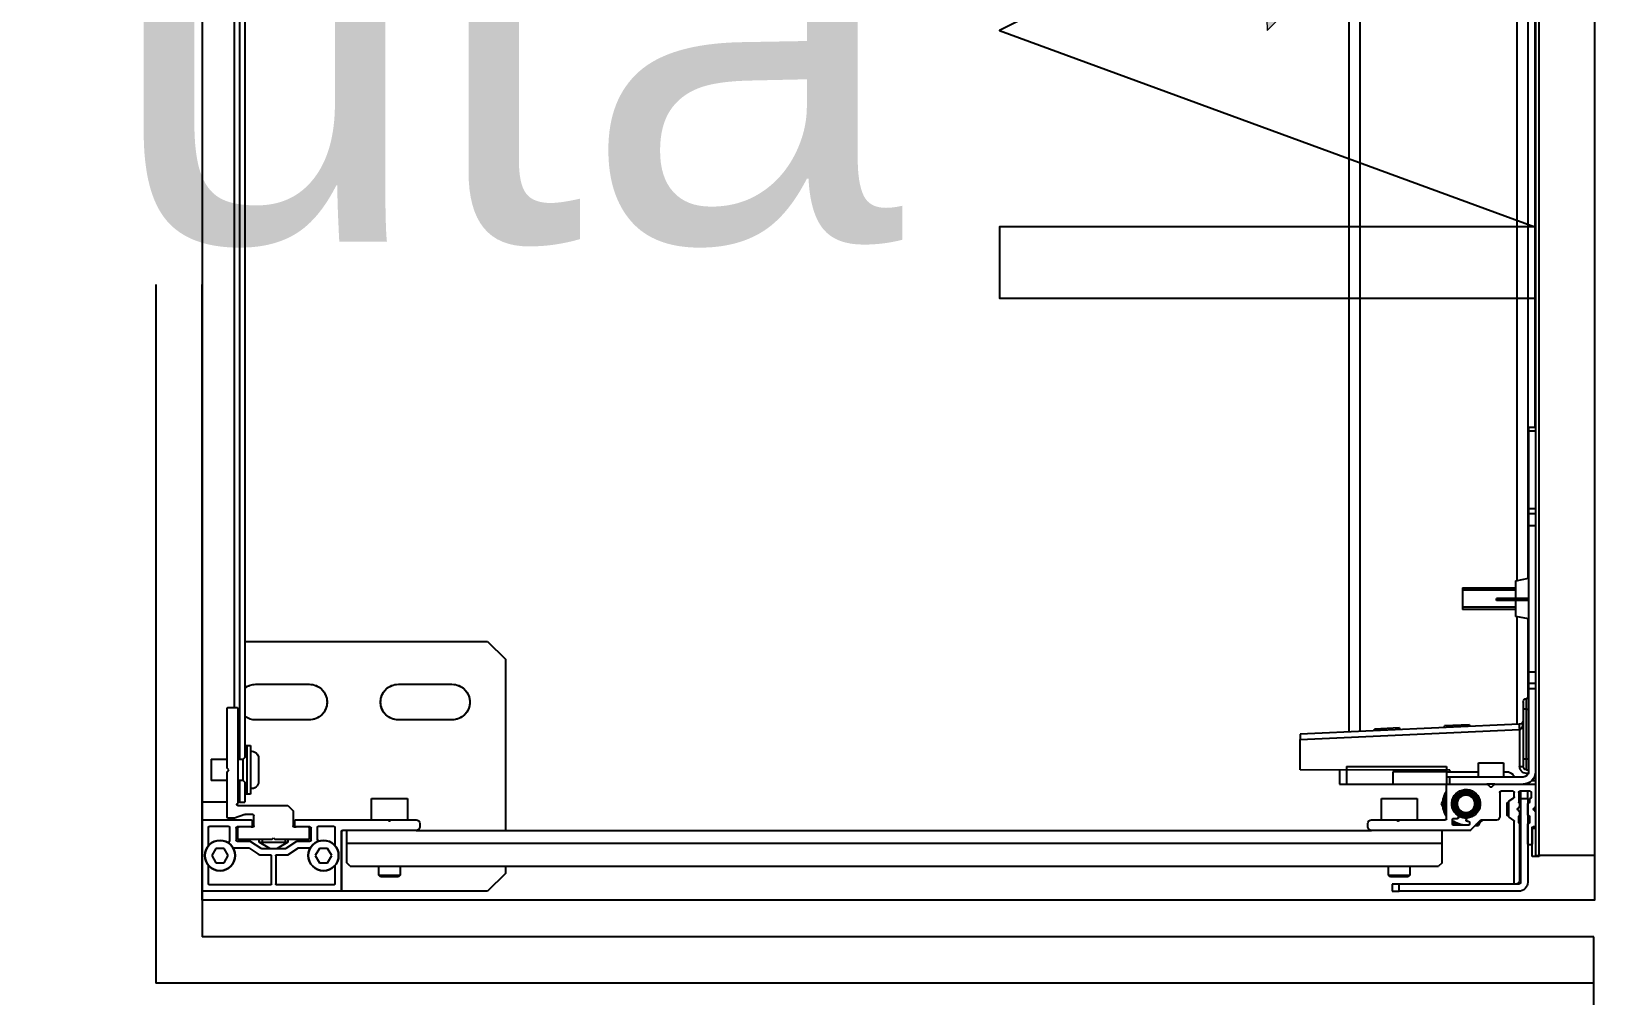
# Model space of a CAD drawing. Header units: centimetres. Extents: x -35664 to 50682, y -23001 to 23705.
# Drawn here: x 9873.02 to 9916.81, y 4041.73 to 4068.76 of the extents above; entities that cross this region are included whole.
import ezdxf

# ---------------------------------------------------------------- set-up
doc = ezdxf.new("R2010")
doc.units = ezdxf.units.CM
doc.linetypes.add('ACAD_ISO02W100', pattern=[15, 12, -3])
for name, color, linetype in [('B aménagement intérieur', 252, 'Continuous'), ('B Général', 252, 'Continuous'), ('C ANNOTATIONS-prestations', 252, 'Continuous'), ('F REMPLISSAGE-vert clair', 252, 'Continuous'), ('F REMPLISSAGE-vert foncé', 252, 'Continuous'), ('MTI900_Alu', 252, 'Continuous'), ('prlm-CHAUFF', 4, 'Continuous'), ('prlm-MOD', 64, 'Continuous')]:
    doc.layers.add(name, color=color, linetype=linetype)
doc.layers.add('prlm-ELEC-CFO', color=1, linetype='Continuous', lineweight=25)
doc.layers.add('prlm-ZEROPLOT', color=254, linetype='Continuous', plot=False)
doc.layers.get('prlm-CHAUFF').off()
doc.styles.add('prlm-elec-cfo', font='comic.ttf', dxfattribs={"height": 12})

# ---------------------------------------------------------------- blocks, each defined once
blk = doc.blocks.new('B 90.T3 BS 107 (2D)')
at = {"layer": 'B Général', "linetype": 'Continuous'}
for p, q in [((-449.284, 254.51), (-449.284, 163.481)), ((-410.284, 163.481), (-449.284, 163.481)), ((-410.284, 161.481), (-410.284, 163.481))]:
    blk.add_line(p, q, dxfattribs=at)
at = {"layer": 'F REMPLISSAGE-vert clair'}
for p in [(-450.584, 254.51), (-410.284, 162.181)]:
    blk.add_line(p, (-450.584, 162.181), dxfattribs=at)
at = {"layer": 'F REMPLISSAGE-vert foncé'}
for p in [(-450.584, 254.51), (-410.284, 162.181)]:
    blk.add_line(p, (-450.584, 162.181), dxfattribs=at)
at = {"layer": 'F REMPLISSAGE-vert foncé', "linetype": 'Continuous'}
for p in [(-449.284, 254.51), (-410.284, 163.481)]:
    blk.add_line(p, (-449.284, 163.481), dxfattribs=at)
blk = doc.blocks.new('B 90.G 100_80')
at = {"layer": 'B Général', "linetype": 'Continuous', "flags": 128}
blk.add_lwpolyline([(9.5, -45), (9.5, 45), (48.52, 45), (48.52, -45)], close=True, dxfattribs=at)
at = {"layer": 'C ANNOTATIONS-prestations'}
for p, q in [((46.87, 43.75), (46.87, -43.75)), ((46.97, -43.75), (46.97, 43.75)), ((9.5, 42.25), (9.5, -42.25)), ((10.55, 41.05), (10.55, -41.05)), ((10.7, 41), (10.7, -41)), ((10.4, 39.6), (10.4, -39.6)), ((41.65, -40.287), (41.65, 1.325)), ((41.95, -40.274), (41.95, 1.325)), ((46.35, -36.044), (46.35, 1.5)), ((46.65, 1.6), (46.65, -35.984)), ((46.85, 1.667), (46.85, -31.75)), ((46.67, -31.75), (46.67, -31.85)), ((46.87, -31.75), (46.67, -31.75)), ((46.67, -31.85), (46.67, -34.033)), ((46.67, -31.85), (46.87, -31.85)), ((46.87, -34.033), (46.67, -34.033)), ((46.67, -34.033), (46.67, -34.168)), ((46.67, -34.168), (46.67, -34.5)), ((46.67, -34.168), (46.87, -34.168)), ((46.67, -34.5), (46.67, -38.6)), ((46.67, -34.5), (46.87, -34.5)), ((44.82, -36.25), (44.82, -36.85)), ((44.82, -36.25), (46.32, -36.25)), ((46.32, -36.311), (44.82, -36.311)), ((46.32, -36.05), (46.67, -35.98)), ((46.32, -36.55), (46.32, -36.05)), ((45.911, -36.55), (45.775, -36.55)), ((45.775, -36.6), (45.775, -36.55)), ((45.911, -36.6), (45.775, -36.6)), ((46.67, -36.55), (45.911, -36.55)), ((45.911, -36.6), (45.911, -36.55)), ((46.67, -36.6), (45.911, -36.6)), ((46.32, -37.05), (46.32, -36.6)), ((46.32, -36.789), (44.82, -36.789)), ((46.32, -36.85), (44.82, -36.85)), ((46.67, -37.12), (46.32, -37.05)), ((46.35, -40.074), (46.35, -37.056)), ((46.65, -37.116), (46.65, -39.35)), ((10.7, -37.75), (17.5, -37.75)), ((17.5, -37.75), (18, -38.25)), ((18, -38.25), (18, -43.05)), ((11, -38.95), (12.5, -38.95)), ((15, -38.95), (16.5, -38.95)), ((46.67, -38.6), (46.67, -38.932)), ((46.67, -38.6), (46.87, -38.6)), ((46.67, -38.932), (46.67, -39.067)), ((46.87, -38.932), (46.67, -38.932)), ((46.67, -39.35), (46.62, -39.35)), ((46.62, -39.65), (46.62, -39.35)), ((46.67, -39.067), (46.67, -41.4)), ((46.67, -39.067), (46.87, -39.067)), ((10.2, -41.3), (10.2, -39.63)), ((10.23, -39.6), (10.47, -39.6)), ((10.5, -39.63), (10.5, -42.29)), ((46.52, -39.45), (46.52, -39.65)), ((46.52, -39.65), (46.52, -41.05)), ((46.62, -39.65), (46.52, -39.65)), ((46.62, -39.65), (46.67, -39.65)), ((46.62, -41.05), (46.62, -39.65)), ((12.5, -39.95), (11, -39.95)), ((16.5, -39.95), (15, -39.95)), ((46.413, -40.071), (40.27, -40.35)), ((40.27, -40.5), (46.42, -40.221)), ((43.056, -40.173), (42.354, -40.205)), ((42.357, -40.255), (42.354, -40.205)), ((43.056, -40.173), (43.058, -40.223)), ((45.018, -40.084), (44.316, -40.116)), ((44.319, -40.166), (44.316, -40.116)), ((45.018, -40.084), (45.02, -40.134)), ((46.425, -40.07), (46.413, -40.071)), ((46.413, -40.071), (46.42, -40.221)), ((46.42, -40.221), (46.425, -40.22)), ((46.42, -40.221), (46.42, -41.25)), ((10.7, -40.67), (10.75, -40.67)), ((10.75, -40.67), (10.75, -42.03)), ((10.75, -40.67), (10.85, -40.67)), ((10.85, -40.67), (10.85, -42.03)), ((40.27, -40.35), (40.27, -40.5)), ((40.27, -41.351), (40.27, -40.5)), ((9.75, -41.05), (9.75, -41.65)), ((9.75, -41.05), (10.2, -41.05)), ((10.5, -41.05), (10.65, -41.05)), ((10.65, -41.05), (10.75, -40.95)), ((10.65, -41.65), (10.65, -41.05)), ((11.08, -41.025), (11.08, -41.675)), ((45.27, -41.15), (45.97, -41.15)), ((45.27, -41.55), (45.27, -41.15)), ((45.97, -41.15), (45.97, -41.55)), ((46.52, -41.05), (46.52, -41.25)), ((46.62, -41.05), (46.52, -41.05)), ((46.67, -41.05), (46.62, -41.05)), ((46.62, -41.35), (46.62, -41.05)), ((10.25, -41.35), (10.2, -41.3)), ((10.2, -41.4), (10.25, -41.35)), ((10.2, -42.67), (10.2, -41.4)), ((44.47, -41.36), (40.27, -41.351)), ((41.37, -41.353), (41.37, -41.75)), ((41.57, -41.25), (44.37, -41.25)), ((41.57, -41.25), (41.57, -41.75)), ((42.87, -41.4), (42.87, -41.75)), ((44.37, -41.4), (42.87, -41.4)), ((44.37, -41.25), (44.37, -41.4)), ((44.37, -41.4), (44.37, -41.55)), ((44.37, -41.4), (45.27, -41.4)), ((44.37, -41.55), (44.37, -41.75)), ((44.47, -41.55), (44.37, -41.55)), ((44.472, -41.4), (44.47, -41.36)), ((46.52, -41.55), (44.47, -41.55)), ((44.47, -41.75), (44.47, -41.55)), ((45.97, -41.4), (46.067, -41.4)), ((46.42, -41.25), (46.52, -41.25)), ((46.62, -41.35), (46.67, -41.35)), ((10.2, -41.65), (9.75, -41.65)), ((10.65, -41.65), (10.5, -41.65)), ((10.55, -41.65), (10.55, -42.25)), ((10.75, -41.75), (10.65, -41.65)), ((10.7, -41.7), (10.7, -42.25)), ((10.75, -42.03), (10.7, -42.03)), ((10.85, -42.03), (10.75, -42.03)), ((41.37, -41.75), (41.57, -41.75)), ((41.57, -41.75), (42.87, -41.75)), ((42.87, -41.75), (44.37, -41.75)), ((44.37, -41.75), (44.4, -41.75)), ((44.37, -42.72), (44.37, -41.78)), ((44.4, -41.75), (45.508, -41.75)), ((45.114, -41.95), (44.726, -41.95)), ((45.732, -41.75), (45.508, -41.75)), ((45.529, -41.759), (45.599, -41.829)), ((45.641, -41.829), (45.711, -41.759)), ((45.732, -41.75), (46.84, -41.75)), ((45.87, -41.98), (45.87, -42.66)), ((46.24, -41.95), (45.9, -41.95)), ((46.27, -42.109), (46.27, -41.98)), ((46.4, -41.98), (46.4, -42.252)), ((46.72, -41.95), (46.43, -41.95)), ((46.45, -41.95), (46.45, -42.15)), ((46.65, -42.15), (46.65, -41.95)), ((46.75, -41.98), (46.75, -42.12)), ((46.765, -41.65), (46.87, -41.65)), ((46.84, -41.75), (46.87, -41.75)), ((9.5, -42.78), (9.5, -42.25)), ((10.2, -42.25), (9.5, -42.25)), ((10.55, -42.25), (10.5, -42.25)), ((10.5, -42.35), (11.9, -42.35)), ((10.55, -42.25), (10.7, -42.25)), ((11.9, -42.35), (12.05, -42.5)), ((14.25, -42.15), (15.25, -42.15)), ((14.25, -42.75), (14.25, -42.15)), ((15.25, -42.15), (15.25, -42.75)), ((42.55, -42.15), (43.55, -42.15)), ((42.55, -42.75), (42.55, -42.15)), ((43.55, -42.15), (43.55, -42.75)), ((44.278, -42.2), (44.22, -42.3)), ((44.22, -42.3), (44.278, -42.4)), ((46.07, -42.27), (46.09, -42.25)), ((46.07, -42.63), (46.07, -42.27)), ((46.07, -42.293), (46.12, -42.293)), ((46.09, -42.65), (46.09, -42.25)), ((46.09, -42.25), (46.12, -42.25)), ((46.12, -42.654), (46.12, -42.246)), ((46.133, -42.221), (46.257, -42.134)), ((46.371, -42.429), (46.411, -42.388)), ((46.411, -42.512), (46.371, -42.471)), ((46.4, -42.25), (46.45, -42.25)), ((46.4, -42.293), (46.45, -42.293)), ((46.42, -42.28), (46.42, -42.367)), ((46.45, -42.15), (46.45, -44.5)), ((46.45, -42.15), (46.65, -42.15)), ((46.65, -42.15), (46.65, -44.5)), ((46.65, -42.595), (46.65, -42.31)), ((46.661, -42.249), (46.7, -42.21)), ((46.661, -42.287), (46.661, -42.249)), ((46.7, -42.15), (46.7, -42.251)), ((46.72, -42.15), (46.7, -42.15)), ((46.821, -42.429), (46.87, -42.379)), ((46.87, -42.521), (46.821, -42.471)), ((46.835, -42.486), (46.835, -42.414)), ((9.5, -44.72), (9.5, -42.78)), ((9.53, -42.75), (10.87, -42.75)), ((10.395, -42.7), (10.23, -42.7)), ((10.695, -42.601), (10.405, -42.698)), ((10.92, -42.6), (10.705, -42.6)), ((10.9, -42.78), (10.9, -42.92)), ((10.95, -42.92), (10.95, -42.63)), ((12.05, -42.5), (12.05, -42.92)), ((12.1, -42.92), (12.1, -42.78)), ((12.13, -42.75), (14.7, -42.75)), ((14.7, -42.75), (14.729, -42.779)), ((14.7, -42.75), (14.8, -42.75)), ((14.771, -42.779), (14.8, -42.75)), ((14.8, -42.75), (15.5, -42.75)), ((15.6, -42.85), (15.6, -42.95)), ((42.17, -42.95), (42.17, -42.85)), ((42.27, -42.75), (42.958, -42.75)), ((42.958, -42.75), (43.082, -42.75)), ((42.979, -42.759), (42.999, -42.779)), ((43.041, -42.779), (43.061, -42.759)), ((43.082, -42.75), (44.34, -42.75)), ((44.54, -42.87), (44.54, -42.74)), ((44.54, -42.854), (44.566, -42.9)), ((44.57, -42.71), (44.68, -42.71)), ((44.99, -42.9), (44.57, -42.9)), ((44.71, -42.68), (44.71, -42.657)), ((44.92, -42.729), (44.92, -42.76)), ((44.95, -42.79), (44.99, -42.79)), ((45.02, -42.82), (45.02, -42.87)), ((45.321, -42.769), (45.049, -43.041)), ((45.184, -42.906), (45.27, -42.906)), ((45.27, -42.906), (45.328, -42.806)), ((45.77, -42.76), (45.342, -42.76)), ((46.07, -42.607), (46.12, -42.607)), ((46.09, -42.65), (46.07, -42.63)), ((46.12, -42.65), (46.09, -42.65)), ((46.257, -42.766), (46.133, -42.679)), ((46.27, -44.52), (46.27, -42.791)), ((46.4, -42.607), (46.45, -42.607)), ((46.45, -42.65), (46.4, -42.65)), ((46.4, -42.827), (46.4, -42.653)), ((46.42, -42.533), (46.42, -42.625)), ((46.42, -42.855), (46.42, -44.45)), ((46.65, -43.42), (46.65, -42.885)), ((46.661, -42.65), (46.661, -42.618)), ((46.7, -42.69), (46.661, -42.65)), ((46.7, -42.654), (46.7, -42.826)), ((9.68, -43.467), (9.68, -42.96)), ((9.71, -42.93), (10.24, -42.93)), ((10.27, -42.96), (10.27, -43.306)), ((10.45, -42.98), (10.45, -43.32)), ((10.87, -42.95), (10.48, -42.95)), ((10.48, -43.35), (10.841, -43.35)), ((10.5, -43.27), (10.5, -42.98)), ((11.45, -43.3), (10.53, -43.3)), ((10.87, -42.95), (10.92, -42.95)), ((11.1, -43.377), (11.1, -43.3)), ((11.177, -43.3), (11.177, -43.421)), ((11.45, -43.3), (11.5, -43.25)), ((11.5, -43.25), (11.55, -43.3)), ((12.47, -43.3), (11.55, -43.3)), ((11.823, -43.3), (11.823, -43.421)), ((11.858, -43.545), (12.15, -43.35)), ((11.9, -43.3), (11.9, -43.377)), ((12.08, -42.95), (12.13, -42.95)), ((12.52, -42.95), (12.13, -42.95)), ((12.15, -43.35), (12.52, -43.35)), ((12.5, -42.98), (12.5, -43.27)), ((12.55, -43.32), (12.55, -42.98)), ((12.73, -43.28), (12.73, -42.96)), ((12.76, -42.93), (13.19, -42.93)), ((13.22, -42.96), (13.22, -43.467)), ((13.4, -43.08), (13.4, -44.72)), ((15.5, -43.05), (13.43, -43.05)), ((13.55, -43.4), (13.55, -43.05)), ((15.5, -43.05), (42.27, -43.05)), ((45.028, -43.05), (42.27, -43.05)), ((44.25, -43.4), (44.25, -43.05)), ((46.77, -42.98), (46.77, -43.42)), ((46.77, -43.78), (46.77, -42.98)), ((46.77, -42.98), (46.87, -42.98)), ((46.84, -42.95), (46.8, -42.95)), ((9.885, -43.55), (9.769, -43.75)), ((9.769, -43.75), (9.885, -43.95)), ((10.115, -43.55), (9.885, -43.55)), ((10.231, -43.75), (10.115, -43.55)), ((10.115, -43.95), (10.231, -43.75)), ((10.364, -43.53), (10.786, -43.53)), ((10.803, -43.535), (11.088, -43.725)), ((10.858, -43.355), (11.142, -43.545)), ((11.1, -43.377), (11.9, -43.377)), ((11.4, -43.55), (11.1, -43.377)), ((11.105, -43.73), (11.41, -43.73)), ((11.159, -43.55), (11.841, -43.55)), ((11.44, -44.54), (11.44, -43.76)), ((11.56, -43.76), (11.56, -44.54)), ((11.59, -43.73), (11.904, -43.73)), ((11.9, -43.377), (11.6, -43.55)), ((11.904, -43.73), (12.197, -43.535)), ((12.214, -43.53), (12.536, -43.53)), ((12.785, -43.55), (12.669, -43.75)), ((12.669, -43.75), (12.785, -43.95)), ((13.015, -43.55), (12.785, -43.55)), ((13.131, -43.75), (13.015, -43.55)), ((13.015, -43.95), (13.131, -43.75)), ((13.55, -43.4), (44.25, -43.4)), ((13.55, -43.95), (13.55, -43.4)), ((44.25, -43.95), (44.25, -43.4)), ((46.74, -43.45), (46.68, -43.45)), ((46.97, -43.78), (46.77, -43.78)), ((46.87, -43.75), (46.97, -43.75)), ((46.97, -43.75), (46.97, -43.78)), ((47.42, -43.75), (46.97, -43.75)), ((48.52, -43.75), (47.42, -43.75)), ((9.68, -44.54), (9.68, -44.033)), ((9.885, -43.95), (10.115, -43.95)), ((12.785, -43.95), (13.015, -43.95)), ((13.22, -44.033), (13.22, -44.54)), ((13.65, -44.05), (13.55, -43.95)), ((13.65, -44.05), (44.15, -44.05)), ((14.45, -44.3), (14.45, -44.05)), ((15.05, -44.05), (15.05, -44.3)), ((18, -44.05), (18, -44.25)), ((42.75, -44.3), (42.75, -44.05)), ((43.35, -44.05), (43.35, -44.3)), ((44.25, -43.95), (44.15, -44.05)), ((11.41, -44.57), (9.71, -44.57)), ((13.19, -44.57), (11.59, -44.57)), ((14.45, -44.3), (15.05, -44.3)), ((14.5, -44.35), (14.45, -44.3)), ((15, -44.35), (14.5, -44.35)), ((15.05, -44.3), (15, -44.35)), ((18, -44.25), (17.5, -44.75)), ((42.75, -44.3), (43.35, -44.3)), ((42.8, -44.35), (42.75, -44.3)), ((43.3, -44.35), (42.8, -44.35)), ((43.05, -44.55), (42.85, -44.55)), ((42.85, -44.55), (42.85, -44.75)), ((46.4, -44.55), (43.05, -44.55)), ((43.05, -44.75), (43.05, -44.55)), ((43.35, -44.3), (43.3, -44.35)), ((46.32, -44.55), (46.3, -44.55)), ((9.5, -44.75), (9.5, -44.72)), ((9.53, -44.75), (9.5, -44.75)), ((13.37, -44.75), (9.53, -44.75)), ((17.5, -44.75), (13.37, -44.75)), ((42.85, -44.75), (43.05, -44.75)), ((46.4, -44.75), (43.05, -44.75))]:
    blk.add_line(p, q, dxfattribs=at)
at = {"layer": 'C ANNOTATIONS-prestations', "flags": 128}
for points in [[(10.7, -39.05, -0.080612), (10.842, -38.976, -0.080612), (11, -38.95)], [(12.5, -38.95, -0.414214), (13, -39.45, -0.414214), (12.5, -39.95)], [(15, -39.95, -0.414214), (14.5, -39.45, -0.414214), (15, -38.95)], [(16.5, -38.95, -0.414214), (17, -39.45, -0.414214), (16.5, -39.95)], [(46.52, -39.45, -0.198912), (46.549, -39.379, -0.198912), (46.62, -39.35)], [(10.2, -39.63, -0.198912), (10.209, -39.609, -0.198912), (10.23, -39.6)], [(10.47, -39.6, -0.198912), (10.491, -39.609, -0.198912), (10.5, -39.63)], [(11, -39.95, -0.080612), (10.842, -39.924, -0.080612), (10.7, -39.85)], [(46.52, -39.97, -0.193016), (46.492, -40.039, -0.193016), (46.425, -40.07)], [(10.85, -40.827, -0.218554), (11.01, -40.873, -0.218554), (11.08, -41.025)], [(10.85, -40.826, -0.003145), (10.853, -40.826, -0.003145), (10.855, -40.826)], [(46.067, -41.4, -0.109774), (46.151, -41.419, -0.109774), (46.22, -41.472)], [(46.302, -41.55, -0.028434), (46.259, -41.513, -0.028434), (46.22, -41.472)], [(46.663, -41.445, -0.227222), (46.495, -41.406, -0.227222), (46.42, -41.25)], [(46.62, -41.35, -0.198912), (46.549, -41.321, -0.198912), (46.52, -41.25)], [(46.87, -41.4, -0.198912), (46.767, -41.647, -0.198912), (46.52, -41.75)], [(46.67, -41.4, -0.198912), (46.626, -41.506, -0.198912), (46.52, -41.55)], [(11.08, -41.675, -0.218554), (11.01, -41.827, -0.218554), (10.85, -41.873)], [(10.855, -41.873, -0.003145), (10.853, -41.874, -0.003145), (10.85, -41.874)], [(44.37, -42.646, -0.14145), (44.27, -42.3, -0.14145), (44.37, -41.954)], [(44.37, -41.78, -0.198912), (44.379, -41.759, -0.198912), (44.4, -41.75)], [(44.697, -42.632, -0.366532), (44.556, -42.134, -0.366532), (45.023, -41.913, -0.366532), (45.318, -42.338, -0.366532), (44.948, -42.699)], [(45.508, -41.75, -0.098491), (45.519, -41.752, -0.098491), (45.529, -41.759)], [(45.641, -41.829, -0.198912), (45.62, -41.837, -0.198912), (45.599, -41.829)], [(45.711, -41.759, -0.098491), (45.721, -41.752, -0.098491), (45.732, -41.75)], [(45.87, -41.98, -0.198912), (45.879, -41.959, -0.198912), (45.9, -41.95)], [(46.24, -41.95, -0.198912), (46.261, -41.959, -0.198912), (46.27, -41.98)], [(46.4, -41.98, -0.198912), (46.409, -41.959, -0.198912), (46.43, -41.95)], [(46.72, -41.95, -0.198912), (46.741, -41.959, -0.198912), (46.75, -41.98)], [(46.84, -41.75, -0.198912), (46.861, -41.759, -0.198912), (46.87, -41.78)], [(10.5, -42.35, -0.414214), (10.47, -42.32, -0.414214), (10.5, -42.29)], [(44.37, -42.54, -0.103148), (44.32, -42.3, -0.103148), (44.37, -42.06)], [(46.12, -42.246, -0.120588), (46.123, -42.232, -0.120588), (46.133, -42.221)], [(46.27, -42.109, -0.120588), (46.267, -42.123, -0.120588), (46.257, -42.134)], [(46.371, -42.471, -0.198912), (46.362, -42.45, -0.198912), (46.371, -42.429)], [(46.42, -42.28, -0.155096), (46.406, -42.269, -0.155096), (46.4, -42.252)], [(46.42, -42.367, -0.098491), (46.418, -42.378, -0.098491), (46.411, -42.388)], [(46.661, -42.249, -0.013224), (46.655, -42.25, -0.013224), (46.65, -42.25)], [(46.65, -42.31, -0.17724), (46.657, -42.291, -0.17724), (46.675, -42.28)], [(46.7, -42.251, -0.17724), (46.693, -42.27, -0.17724), (46.675, -42.28)], [(46.75, -42.12, -0.198912), (46.741, -42.141, -0.198912), (46.72, -42.15)], [(46.821, -42.471, -0.198912), (46.812, -42.45, -0.198912), (46.821, -42.429)], [(9.5, -42.78, -0.198912), (9.509, -42.759, -0.198912), (9.53, -42.75)], [(10.23, -42.7, -0.198912), (10.209, -42.691, -0.198912), (10.2, -42.67)], [(10.405, -42.698, -0.040241), (10.4, -42.7, -0.040241), (10.395, -42.7)], [(10.695, -42.601, -0.040241), (10.7, -42.6, -0.040241), (10.705, -42.6)], [(10.87, -42.75, -0.198912), (10.891, -42.759, -0.198912), (10.9, -42.78)], [(10.92, -42.6, -0.198912), (10.941, -42.609, -0.198912), (10.95, -42.63)], [(12.1, -42.78, -0.198912), (12.109, -42.759, -0.198912), (12.13, -42.75)], [(14.771, -42.779, -0.198912), (14.75, -42.787, -0.198912), (14.729, -42.779)], [(15.5, -42.75, -0.198912), (15.571, -42.779, -0.198912), (15.6, -42.85)], [(42.17, -42.85, -0.198912), (42.199, -42.779, -0.198912), (42.27, -42.75)], [(42.958, -42.75, -0.098491), (42.969, -42.752, -0.098491), (42.979, -42.759)], [(43.041, -42.779, -0.198912), (43.02, -42.787, -0.198912), (42.999, -42.779)], [(43.061, -42.759, -0.098491), (43.071, -42.752, -0.098491), (43.082, -42.75)], [(44.37, -42.72, -0.198912), (44.361, -42.741, -0.198912), (44.34, -42.75)], [(44.54, -42.74, -0.198912), (44.549, -42.719, -0.198912), (44.57, -42.71)], [(44.92, -42.9, -0.085942), (44.718, -42.865, -0.085942), (44.54, -42.764)], [(44.67, -42.9, -0.02871), (44.603, -42.867, -0.02871), (44.54, -42.827)], [(44.57, -42.9, -0.198912), (44.549, -42.891, -0.198912), (44.54, -42.87)], [(44.71, -42.68, -0.198912), (44.701, -42.701, -0.198912), (44.68, -42.71)], [(44.697, -42.632, -0.122946), (44.706, -42.643, -0.122946), (44.71, -42.657)], [(44.92, -42.7, -0.074153), (44.803, -42.683, -0.074153), (44.697, -42.632)], [(44.92, -42.729, -0.189855), (44.928, -42.708, -0.189855), (44.948, -42.699)], [(44.948, -42.699, -0.008728), (44.934, -42.7, -0.008728), (44.92, -42.7)], [(44.95, -42.79, -0.198912), (44.929, -42.781, -0.198912), (44.92, -42.76)], [(45.009, -42.893, -0.018566), (44.965, -42.898, -0.018566), (44.92, -42.9)], [(44.99, -42.79, -0.198912), (45.011, -42.799, -0.198912), (45.02, -42.82)], [(45.02, -42.87, -0.198912), (45.011, -42.891, -0.198912), (44.99, -42.9)], [(45.379, -42.76, -0.041018), (45.298, -42.829, -0.041018), (45.207, -42.883)], [(45.321, -42.769, -0.098491), (45.331, -42.762, -0.098491), (45.342, -42.76)], [(45.87, -42.66, -0.198912), (45.841, -42.731, -0.198912), (45.77, -42.76)], [(46.133, -42.679, -0.120588), (46.123, -42.668, -0.120588), (46.12, -42.654)], [(46.257, -42.766, -0.120588), (46.267, -42.777, -0.120588), (46.27, -42.791)], [(46.4, -42.653, -0.155096), (46.406, -42.636, -0.155096), (46.42, -42.625)], [(46.42, -42.855, -0.155096), (46.406, -42.844, -0.155096), (46.4, -42.827)], [(46.411, -42.512, -0.098491), (46.418, -42.522, -0.098491), (46.42, -42.533)], [(46.675, -42.625, -0.17724), (46.657, -42.614, -0.17724), (46.65, -42.595)], [(46.65, -42.65, -0.013224), (46.655, -42.65, -0.013224), (46.661, -42.65)], [(46.65, -42.885, -0.17724), (46.657, -42.866, -0.17724), (46.675, -42.855)], [(46.675, -42.625, -0.17724), (46.693, -42.635, -0.17724), (46.7, -42.654)], [(46.7, -42.826, -0.17724), (46.693, -42.845, -0.17724), (46.675, -42.855)], [(9.68, -42.96, -0.198912), (9.689, -42.939, -0.198912), (9.71, -42.93)], [(10.27, -43.306, -0.123554), (10.258, -43.354, -0.123554), (10.225, -43.39)], [(10.24, -42.93, -0.198912), (10.261, -42.939, -0.198912), (10.27, -42.96)], [(10.45, -42.98, -0.198912), (10.459, -42.959, -0.198912), (10.48, -42.95)], [(10.48, -43.35, -0.198912), (10.459, -43.341, -0.198912), (10.45, -43.32)], [(10.5, -42.98, -0.198912), (10.509, -42.959, -0.198912), (10.53, -42.95)], [(10.53, -43.3, -0.198912), (10.509, -43.291, -0.198912), (10.5, -43.27)], [(10.841, -43.35, -0.073633), (10.85, -43.351, -0.073633), (10.858, -43.355)], [(10.9, -42.92, -0.198912), (10.891, -42.941, -0.198912), (10.87, -42.95)], [(10.95, -42.92, -0.198912), (10.941, -42.941, -0.198912), (10.92, -42.95)], [(12.08, -42.95, -0.198912), (12.059, -42.941, -0.198912), (12.05, -42.92)], [(12.13, -42.95, -0.198912), (12.109, -42.941, -0.198912), (12.1, -42.92)], [(12.47, -42.95, -0.198912), (12.491, -42.959, -0.198912), (12.5, -42.98)], [(12.5, -43.27, -0.198912), (12.491, -43.291, -0.198912), (12.47, -43.3)], [(12.52, -42.95, -0.198912), (12.541, -42.959, -0.198912), (12.55, -42.98)], [(12.55, -43.32, -0.198912), (12.541, -43.341, -0.198912), (12.52, -43.35)], [(12.73, -42.96, -0.198912), (12.739, -42.939, -0.198912), (12.76, -42.93)], [(12.758, -43.349, -0.095961), (12.737, -43.317, -0.095961), (12.73, -43.28)], [(13.19, -42.93, -0.198912), (13.211, -42.939, -0.198912), (13.22, -42.96)], [(13.4, -43.08, -0.198912), (13.409, -43.059, -0.198912), (13.43, -43.05)], [(15.6, -42.95, -0.198912), (15.571, -43.021, -0.198912), (15.5, -43.05)], [(42.27, -43.05, -0.198912), (42.199, -43.021, -0.198912), (42.17, -42.95)], [(45.049, -43.041, -0.098491), (45.039, -43.048, -0.098491), (45.028, -43.05)], [(46.77, -42.98, -0.198912), (46.779, -42.959, -0.198912), (46.8, -42.95)], [(46.87, -42.92, -0.198912), (46.861, -42.941, -0.198912), (46.84, -42.95)], [(9.68, -43.47, -0.01196), (9.68, -43.469, -0.01196), (9.68, -43.467)], [(10.786, -43.53, -0.073633), (10.795, -43.531, -0.073633), (10.803, -43.535)], [(11.105, -43.73, -0.073633), (11.096, -43.729, -0.073633), (11.088, -43.725)], [(11.159, -43.55, -0.073633), (11.15, -43.549, -0.073633), (11.142, -43.545)], [(11.41, -43.73, -0.198912), (11.431, -43.739, -0.198912), (11.44, -43.76)], [(11.56, -43.76, -0.198912), (11.569, -43.739, -0.198912), (11.59, -43.73)], [(11.858, -43.545, -0.073633), (11.85, -43.549, -0.073633), (11.841, -43.55)], [(12.197, -43.535, -0.073633), (12.205, -43.531, -0.073633), (12.214, -43.53)], [(13.22, -43.467, -0.01196), (13.22, -43.469, -0.01196), (13.22, -43.47)], [(46.68, -43.45, -0.198912), (46.659, -43.441, -0.198912), (46.65, -43.42)], [(46.77, -43.42, -0.198912), (46.761, -43.441, -0.198912), (46.74, -43.45)], [(9.68, -44.033, -0.01196), (9.68, -44.031, -0.01196), (9.68, -44.03)], [(13.22, -44.03, -0.01196), (13.22, -44.031, -0.01196), (13.22, -44.033)], [(9.71, -44.57, -0.198912), (9.689, -44.561, -0.198912), (9.68, -44.54)], [(11.44, -44.54, -0.198912), (11.431, -44.561, -0.198912), (11.41, -44.57)], [(11.59, -44.57, -0.198912), (11.569, -44.561, -0.198912), (11.56, -44.54)], [(13.22, -44.54, -0.198912), (13.211, -44.561, -0.198912), (13.19, -44.57)], [(46.3, -44.55, -0.198912), (46.279, -44.541, -0.198912), (46.27, -44.52)], [(46.42, -44.45, -0.198912), (46.391, -44.521, -0.198912), (46.32, -44.55)], [(46.65, -44.5, -0.198912), (46.577, -44.677, -0.198912), (46.4, -44.75)], [(46.45, -44.5, -0.198912), (46.435, -44.535, -0.198912), (46.4, -44.55)], [(9.53, -44.75, -0.198912), (9.509, -44.741, -0.198912), (9.5, -44.72)], [(13.4, -44.72, -0.198912), (13.391, -44.741, -0.198912), (13.37, -44.75)]]:
    blk.add_lwpolyline(points, format="xyb", dxfattribs=at)
at = {"layer": 'C ANNOTATIONS-prestations'}
for centre, radius in [((44.92, -42.3), 0.35), ((44.92, -42.3), 0.3), ((44.92, -42.3), 0.25), ((10, -43.75), 0.425), ((12.9, -43.75), 0.425)]:
    blk.add_circle(centre, radius, dxfattribs=at)
for points, knots in [([(46.425, -40.22), (46.423, -40.181), (46.422, -40.129), (46.422, -40.102), (46.422, -40.083), (46.423, -40.074), (46.424, -40.072), (46.424, -40.07), (46.424, -40.07), (46.424, -40.07), (46.425, -40.07)], [0, 0, 0, 1, 2, 3, 4, 5, 6, 7, 7, 8, 8, 8]), ([(46.52, -39.97), (46.52, -40.004), (46.513, -40.068), (46.501, -40.117), (46.491, -40.146), (46.48, -40.171), (46.467, -40.191), (46.457, -40.203), (46.447, -40.212), (46.433, -40.219), (46.426, -40.22), (46.425, -40.22), (46.425, -40.22)], [0, 0, 0, 1, 2, 3, 4, 5, 6, 7, 8, 9, 9, 10, 10, 10])]:
    blk.add_open_spline(points, degree=2, knots=knots, dxfattribs=at)
blk = doc.blocks.new('xi.dchrob')
at = {"layer": 'prlm-ZEROPLOT', "color": 253, "linetype": 'ACAD_ISO02W100', "ltscale": 5}
for radius in [180, 120]:
    blk.add_circle((13.375, 0), radius, dxfattribs=at)
blk = doc.blocks.new('xi.UTA')
at = {"layer": 'prlm-ELEC-CFO', "lineweight": 5}
blk.add_hatch(color=0, dxfattribs=at).paths.add_polyline_path([(-3, 6), (-0.103, 3.699), (0, 0), (7.5, 7.5)])
at = {"layer": 'prlm-ELEC-CFO', "color": 0, "lineweight": 5, "flags": 128}
blk.add_lwpolyline([(-3, 6), (-0.103, 3.699), (0, 0), (7.5, 7.5)], close=True, dxfattribs=at)
at = {"layer": 'prlm-ELEC-CFO', "color": 0}
blk.add_lwpolyline([(0.955, 4.227), (-7.5, 0), (7.5, -5.5), (-7.5, -5.5), (-7.5, -7.5), (7.5, -7.5)], dxfattribs=at)
blk = doc.blocks.new('B 70.MTI900_Alu_390')
at = {"layer": 'MTI900_Alu', "color": 1, "linetype": 'Continuous'}
for p, q in [((-4.225, 0), (4.225, 0)), ((4.278, 0), (4.225, 0)), ((4.225, -0.07), (4.225, 0)), ((4.472, 0), (4.278, 0)), ((4.475, 0), (4.472, 0)), ((4.475, -0.003), (4.475, 0)), ((4.105, -0.025), (4.165, -0.025)), ((4.105, -0.025), (4.105, -0.07)), ((4.165, -0.07), (4.165, -0.025)), ((4.275, -0.003), (4.275, -0.137)), ((4.293, -0.021), (4.293, -0.074)), ((4.3467, -0.018), (4.296, -0.018)), ((4.355, -0.0385), (4.375, -0.0269)), ((4.355, -0.0615), (4.355, -0.0385)), ((4.375, -0.0269), (4.395, -0.0385)), ((4.395, -0.0385), (4.395, -0.0615)), ((4.454, -0.018), (4.4033, -0.018)), ((4.457, -0.191), (4.457, -0.021)), ((4.475, -0.387), (4.475, -0.003)), ((3.96, -0.073), (3.96, -0.097)), ((4.13, -0.07), (3.963, -0.07)), ((4.135, -0.075), (4.13, -0.07)), ((4.14, -0.07), (4.135, -0.075)), ((4.267, -0.07), (4.14, -0.07)), ((4.27, -0.0895), (4.27, -0.073)), ((4.296, -0.077), (4.3306, -0.077)), ((4.353, -0.0864), (4.353, -0.1286)), ((4.375, -0.0731), (4.355, -0.0615)), ((4.395, -0.0615), (4.375, -0.0731)), ((-4.105, -0.105), (4.105, -0.105)), ((-4.1, -0.12), (4.1, -0.12)), ((-3.96, -0.09), (3.96, -0.09)), ((3.775, -0.12), (3.775, -0.8)), ((3.963, -0.1), (4.229, -0.1)), ((4.067, -0.12), (4.067, -0.125)), ((4.067, -0.125), (4.203, -0.125)), ((4.067, -0.125), (4.067, -0.135)), ((4.105, -0.115), (4.095, -0.125)), ((4.105, -0.1), (4.105, -0.115)), ((4.165, -0.115), (4.105, -0.115)), ((4.165, -0.115), (4.165, -0.1)), ((4.165, -0.105), (4.225, -0.105)), ((4.175, -0.125), (4.165, -0.115)), ((4.17, -0.12), (4.225, -0.12)), ((4.203, -0.125), (4.203, -0.12)), ((4.203, -0.135), (4.203, -0.125)), ((4.225, -0.105), (4.225, -0.1)), ((4.225, -0.105), (4.225, -0.12)), ((4.235, -0.1), (4.235, -0.24)), ((4.26, -0.142), (4.26, -0.1205)), ((4.2602, -0.1195), (4.2698, -0.0905)), ((4.295, -0.137), (4.295, -0.098)), ((4.298, -0.095), (4.332, -0.095)), ((4.327, -0.1), (4.298, -0.1)), ((4.33, -0.195), (4.33, -0.103)), ((4.335, -0.098), (4.335, -0.1341)), ((4.3535, -0.1303), (4.3725, -0.1588)), ((3.895, -0.15), (3.895, -0.3)), ((3.995, -0.3), (3.995, -0.15)), ((4.067, -0.135), (4.203, -0.135)), ((4.1025, -0.158), (4.1675, -0.158)), ((4.292, -0.145), (4.263, -0.145)), ((4.278, -0.14), (4.292, -0.14)), ((4.295, -0.137), (4.295, -0.142)), ((4.3377, -0.16), (4.33, -0.16)), ((4.33, -0.1677), (4.3421, -0.1677)), ((4.3355, -0.1358), (4.3545, -0.1642)), ((4.3377, -0.16), (4.3377, -0.24)), ((4.355, -0.19), (4.3377, -0.16)), ((4.355, -0.1659), (4.355, -0.2341)), ((4.373, -0.1605), (4.373, -0.191)), ((4.33, -0.195), (4.325, -0.2)), ((4.325, -0.2), (4.33, -0.205)), ((4.33, -0.297), (4.33, -0.205)), ((4.3377, -0.24), (4.355, -0.21)), ((4.373, -0.209), (4.373, -0.2404)), ((4.454, -0.194), (4.376, -0.194)), ((4.376, -0.206), (4.454, -0.206)), ((4.457, -0.369), (4.457, -0.209)), ((4.235, -0.24), (4.25, -0.255)), ((4.25, -0.255), (4.292, -0.255)), ((4.292, -0.26), (4.278, -0.26)), ((4.295, -0.258), (4.295, -0.263)), ((4.33, -0.2323), (4.3421, -0.2323)), ((4.33, -0.24), (4.3377, -0.24)), ((4.3545, -0.2358), (4.335, -0.265)), ((4.373, -0.2404), (4.3535, -0.2697)), ((4.275, -0.263), (4.275, -0.52)), ((4.295, -0.302), (4.295, -0.263)), ((4.298, -0.3), (4.327, -0.3)), ((4.332, -0.305), (4.298, -0.305)), ((4.335, -0.265), (4.335, -0.302)), ((4.353, -0.2714), (4.353, -0.3036)), ((4.293, -0.326), (4.293, -0.369)), ((4.328, -0.323), (4.296, -0.323)), ((4.355, -0.3285), (4.375, -0.3169)), ((4.355, -0.3515), (4.355, -0.3285)), ((4.375, -0.3169), (4.395, -0.3285)), ((4.395, -0.3285), (4.395, -0.3515)), ((4.296, -0.372), (4.3467, -0.372)), ((4.305, -0.6), (4.305, -0.393)), ((4.308, -0.39), (4.472, -0.39)), ((4.375, -0.3631), (4.355, -0.3515)), ((4.395, -0.3515), (4.375, -0.3631)), ((4.4033, -0.372), (4.454, -0.372)), ((4.475, -0.8), (4.475, -0.387)), ((4.34, -0.405), (4.305, -0.405)), ((4.34, -0.405), (4.34, -3.475)), ((4.395, -0.405), (4.34, -0.405)), ((4.405, -0.415), (4.395, -0.405)), ((4.405, -0.415), (4.405, -3.465)), ((4.215, -0.475), (4.215, -0.575)), ((4.275, -0.475), (4.215, -0.475)), ((4.275, -0.52), (4.2779, -0.5229)), ((4.275, -0.52), (4.275, -0.53)), ((4.43, -0.495), (4.405, -0.495)), ((4.43, -0.495), (4.43, -0.555)), ((4.435, -0.5), (4.43, -0.495)), ((4.435, -0.55), (4.435, -0.5)), ((3.895, -0.55), (3.895, -0.7)), ((3.995, -0.7), (3.995, -0.55)), ((4.2779, -0.5271), (4.275, -0.53)), ((4.275, -0.53), (4.275, -0.6)), ((4.405, -0.555), (4.43, -0.555)), ((4.43, -0.555), (4.435, -0.55)), ((4.215, -0.575), (4.275, -0.575)), ((4.285, -0.61), (4.295, -0.61)), ((4.305, -0.6), (4.305, -3.277)), ((3.775, -0.8), (3.825, -0.85)), ((4.425, -0.85), (4.475, -0.8)), ((3.825, -0.85), (4.305, -0.85)), ((4.405, -0.85), (4.425, -0.85)), ((4.0071, -3.6913), (4.035, -3.077)), ((4.05, -3.077), (4.0221, -3.692)), ((4.035, -3.077), (4.05, -3.077)), ((4.1351, -3.077), (4.05, -3.077)), ((4.136, -3.497), (4.1351, -3.077)), ((4.1353, -3.187), (4.175, -3.187)), ((4.175, -3.187), (4.175, -3.207)), ((4.0287, -3.215), (-0.1325, -3.215)), ((4.125, -3.207), (4.125, -3.487)), ((4.125, -3.207), (4.175, -3.207)), ((4.175, -3.207), (4.175, -3.337)), ((4.0274, -3.245), (-0.1325, -3.245)), ((4.275, -3.277), (4.275, -3.3458)), ((4.295, -3.267), (4.285, -3.267)), ((4.305, -3.5528), (4.305, -3.277)), ((4.0173, -3.3556), (4.0205, -3.2854)), ((4.0255, -3.2857), (4.0205, -3.2854)), ((4.215, -3.305), (4.215, -3.405)), ((4.275, -3.305), (4.215, -3.305)), ((4.43, -3.325), (4.405, -3.325)), ((4.43, -3.325), (4.43, -3.385)), ((4.435, -3.33), (4.43, -3.325)), ((4.0173, -3.3556), (4.0223, -3.3558)), ((4.14, -3.337), (4.175, -3.337)), ((4.14, -3.487), (4.14, -3.337)), ((4.175, -3.337), (4.175, -3.487)), ((4.275, -3.3458), (4.275, -3.3582)), ((4.275, -3.3582), (4.275, -3.484)), ((4.2759, -3.3479), (4.2779, -3.3499)), ((4.2779, -3.3541), (4.2759, -3.3561)), ((4.435, -3.38), (4.435, -3.33)), ((4.455, -3.355), (4.455, -3.335)), ((4.455, -3.335), (4.475, -3.335)), ((4.455, -3.69), (4.455, -3.355)), ((4.475, -3.355), (4.455, -3.355)), ((4.475, -3.335), (4.475, -3.355)), ((4.475, -3.69), (4.475, -3.355)), ((4.215, -3.405), (4.275, -3.405)), ((4.405, -3.385), (4.43, -3.385)), ((4.43, -3.385), (4.435, -3.38)), ((4.0084, -3.5518), (4.0116, -3.4816)), ((4.0166, -3.4819), (4.0116, -3.4816)), ((4.125, -3.487), (4.14, -3.487)), ((4.14, -3.4972), (4.136, -3.497)), ((4.14, -3.487), (4.155, -3.487)), ((4.14, -3.487), (4.14, -3.577)), ((4.155, -3.487), (4.175, -3.487)), ((4.155, -3.497), (4.155, -3.487)), ((4.155, -3.702), (4.155, -3.497)), ((4.175, -3.497), (4.155, -3.497)), ((4.175, -3.487), (4.175, -3.49)), ((4.175, -3.49), (4.175, -3.6008)), ((4.272, -3.487), (4.178, -3.487)), ((4.22, -3.4778), (4.23, -3.472)), ((4.23, -3.472), (4.24, -3.4778)), ((4.34, -3.475), (4.305, -3.475)), ((4.395, -3.475), (4.34, -3.475)), ((4.395, -3.475), (4.405, -3.465)), ((3.625, -3.532), (3.685, -3.532)), ((3.625, -3.532), (3.625, -3.682)), ((3.6311, -3.682), (3.6311, -3.532)), ((3.6789, -3.682), (3.6789, -3.532)), ((3.685, -3.682), (3.685, -3.532)), ((4.195, -3.5614), (4.195, -3.5226)), ((4.268, -3.521), (4.2657, -3.521)), ((4.271, -3.507), (4.271, -3.518)), ((4.2729, -3.542), (4.276, -3.542)), ((4.287, -3.504), (4.274, -3.504)), ((4.279, -3.545), (4.279, -3.549)), ((4.2854, -3.504), (4.29, -3.5066)), ((4.29, -3.549), (4.29, -3.507)), ((4.0084, -3.5518), (4.0134, -3.552)), ((4.115, -3.577), (4.115, -3.647)), ((4.155, -3.577), (4.115, -3.577)), ((4.276, -3.627), (4.276, -3.5842)), ((4.2769, -3.5821), (4.3041, -3.5549)), ((4.2906, -3.577), (4.2806, -3.5828)), ((4.282, -3.552), (4.287, -3.552)), ((4.2906, -3.5684), (4.2906, -3.577)), ((3.655, -3.6411), (3.655, -3.6275)), ((3.66, -3.6275), (3.655, -3.6275)), ((3.66, -3.6411), (3.66, -3.6275)), ((4.175, -3.6232), (4.175, -3.6008)), ((4.175, -3.6232), (4.175, -3.734)), ((4.1759, -3.6029), (4.1829, -3.6099)), ((4.1829, -3.6141), (4.1759, -3.6211)), ((3.655, -3.717), (3.655, -3.6411)), ((3.66, -3.6411), (3.655, -3.6411)), ((3.66, -3.717), (3.66, -3.6411)), ((4.115, -3.647), (4.155, -3.647)), ((4.14, -3.647), (4.14, -3.6567)), ((4.195, -3.674), (4.195, -3.64)), ((4.198, -3.637), (4.266, -3.637)), ((4.2109, -3.677), (4.198, -3.677)), ((4.2221, -3.6633), (4.2134, -3.6757)), ((4.2654, -3.662), (4.2246, -3.662)), ((4.227, -3.657), (4.225, -3.659)), ((4.265, -3.659), (4.225, -3.659)), ((4.225, -3.659), (4.225, -3.662)), ((4.263, -3.657), (4.227, -3.657)), ((4.2293, -3.657), (4.2293, -3.662)), ((4.2607, -3.657), (4.2607, -3.662)), ((4.265, -3.659), (4.263, -3.657)), ((4.265, -3.662), (4.265, -3.659)), ((4.2766, -3.6757), (4.2679, -3.6633)), ((4.452, -3.677), (4.2791, -3.677)), ((-0.16, -3.715), (3.5984, -3.715)), ((3.6044, -3.685), (-0.15, -3.685)), ((3.175, -3.717), (3.185, -3.717)), ((3.175, -3.737), (3.175, -3.717)), ((3.185, -3.717), (3.4033, -3.717)), ((3.185, -3.717), (3.185, -3.737)), ((3.4033, -3.737), (3.4033, -3.717)), ((3.4033, -3.717), (3.4168, -3.717)), ((3.4168, -3.717), (3.45, -3.717)), ((3.4168, -3.717), (3.4168, -3.737)), ((3.45, -3.717), (3.86, -3.717)), ((3.45, -3.717), (3.45, -3.737)), ((3.605, -3.682), (3.598, -3.717)), ((3.655, -3.682), (3.605, -3.682)), ((3.705, -3.682), (3.66, -3.682)), ((3.712, -3.717), (3.705, -3.682)), ((4.0074, -3.685), (3.7056, -3.685)), ((3.7116, -3.715), (3.935, -3.715)), ((3.86, -3.717), (3.8932, -3.717)), ((3.86, -3.717), (3.86, -3.737)), ((3.8932, -3.717), (3.9067, -3.717)), ((3.8932, -3.737), (3.8932, -3.717)), ((3.9067, -3.717), (4.14, -3.717)), ((3.9067, -3.717), (3.9067, -3.737)), ((3.935, -3.717), (3.935, -3.712)), ((3.965, -3.712), (3.935, -3.712)), ((3.945, -3.702), (3.965, -3.702)), ((3.965, -3.702), (4.105, -3.702)), ((3.965, -3.712), (3.965, -3.702)), ((3.965, -3.712), (3.965, -3.717)), ((4.105, -3.712), (3.965, -3.712)), ((4.007, -3.6925), (4.0071, -3.6913)), ((4.0071, -3.6913), (4.0221, -3.692)), ((4.0221, -3.692), (4.022, -3.6925)), ((4.0221, -3.692), (4.125, -3.692)), ((4.105, -3.702), (4.125, -3.702)), ((4.105, -3.712), (4.105, -3.702)), ((4.105, -3.717), (4.105, -3.712)), ((4.135, -3.712), (4.105, -3.712)), ((4.125, -3.692), (4.125, -3.702)), ((4.135, -3.712), (4.135, -3.717)), ((4.195, -3.722), (4.195, -3.693)), ((4.195, -3.695), (4.215, -3.695)), ((4.215, -3.715), (4.195, -3.715)), ((4.198, -3.69), (4.2252, -3.69)), ((4.215, -3.695), (4.45, -3.695)), ((4.215, -3.695), (4.215, -3.715)), ((4.215, -3.715), (4.45, -3.715)), ((4.215, -3.72), (4.2251, -3.72)), ((4.215, -3.722), (4.215, -3.72)), ((4.2249, -3.7161), (4.221, -3.72)), ((4.2287, -3.7161), (4.2249, -3.7161)), ((4.225, -3.69), (4.225, -3.695)), ((4.228, -3.692), (4.2367, -3.692)), ((4.2293, -3.69), (4.2293, -3.695)), ((4.2595, -3.715), (4.231, -3.715)), ((4.2429, -3.6871), (4.2388, -3.6911)), ((4.2512, -3.6911), (4.2471, -3.6871)), ((4.2533, -3.692), (4.2625, -3.692)), ((4.2607, -3.69), (4.2607, -3.695)), ((4.2651, -3.7161), (4.2618, -3.7161)), ((4.265, -3.695), (4.265, -3.69)), ((4.269, -3.72), (4.2651, -3.7161)), ((4.2827, -3.69), (4.2653, -3.69)), ((4.2654, -3.72), (4.2826, -3.72)), ((4.2855, -3.692), (4.445, -3.692)), ((4.342, -3.715), (4.2885, -3.715)), ((4.345, -3.724), (4.345, -3.718)), ((4.455, -3.682), (4.455, -3.68)), ((-4.375, -3.737), (4.375, -3.737)), ((4.375, -3.747), (-4.375, -3.747)), ((-0.1667, -3.735), (3.175, -3.735)), ((4.165, -3.7265), (4.165, -3.737)), ((4.175, -3.734), (4.175, -3.737)), ((4.198, -3.725), (4.212, -3.725)), ((4.2429, -3.7321), (4.2379, -3.737)), ((4.2486, -3.7335), (4.2414, -3.7335)), ((4.2521, -3.737), (4.2471, -3.7321)), ((4.295, -3.734), (4.295, -3.73)), ((4.298, -3.727), (4.342, -3.727)), ((4.378, -3.727), (4.298, -3.727)), ((4.298, -3.727), (4.298, -3.737)), ((4.375, -3.737), (4.375, -3.747)), ((4.375, -3.747), (4.378, -3.747)), ((4.375, -3.792), (4.375, -3.747)), ((4.378, -3.747), (4.378, -3.727)), ((4.375, -3.902), (4.375, -3.792))]:
    blk.add_line(p, q, dxfattribs=at)
for centre, radius in [((4.375, -0.05), 0.0425), ((4.375, -0.34), 0.0425), ((4.23, -3.542), 0.035), ((4.23, -3.542), 0.03), ((4.23, -3.542), 0.025)]:
    blk.add_circle(centre, radius, dxfattribs=at)
for centre, radius, start, end in [((4.278, -0.003), 0.003, 90, 180), ((4.472, -0.003), 0.003, 0, 90), ((4.296, -0.021), 0.003, 90, 180), ((4.3467, -0.021), 0.003, 84.5182, 90), ((4.4033, -0.021), 0.003, 90, 95.4818), ((4.454, -0.021), 0.003, 0, 90), ((3.963, -0.073), 0.003, 90, 180), ((4.267, -0.073), 0.003, 0, 90), ((4.296, -0.074), 0.003, 180, 270), ((4.3306, -0.067), 0.01, 270, 326.3475), ((3.945, -0.15), 0.05, 143.1301, 180), ((3.963, -0.097), 0.003, 180, 270), ((3.945, -0.15), 0.05, 0, 36.8699), ((4.232, -0.1), 0.003, 0, 180), ((4.263, -0.1205), 0.003, 161.5651, 180), ((4.267, -0.0895), 0.003, 341.5651, 0), ((4.298, -0.098), 0.003, 90, 180), ((4.298, -0.103), 0.003, 90, 180), ((4.327, -0.103), 0.003, 0, 90), ((4.332, -0.098), 0.003, 0, 90), ((4.356, -0.1286), 0.003, 180, 213.6901), ((4.1025, -0.138), 0.02, 171.3731, 270), ((4.1025, -0.133), 0.02, 185.7392, 187.1808), ((4.1675, -0.138), 0.02, 270, 8.6269), ((4.1675, -0.133), 0.02, 352.8192, 354.2608), ((4.263, -0.142), 0.003, 180, 270), ((4.278, -0.137), 0.003, 180, 270), ((4.292, -0.137), 0.003, 270, 0), ((4.292, -0.142), 0.003, 270, 0), ((4.338, -0.1341), 0.003, 180, 213.6901), ((4.352, -0.1659), 0.003, 0, 33.6901), ((4.37, -0.1605), 0.003, 0, 33.6901), ((4.376, -0.191), 0.003, 180, 270), ((4.376, -0.209), 0.003, 90, 180), ((4.454, -0.191), 0.003, 270, 0), ((4.454, -0.209), 0.003, 0, 90), ((4.278, -0.263), 0.003, 90, 180), ((4.292, -0.258), 0.003, 0, 90), ((4.292, -0.263), 0.003, 0, 90), ((4.352, -0.2341), 0.003, 326.3099, 0), ((3.945, -0.3), 0.05, 180, 0), ((4.298, -0.297), 0.003, 180, 270), ((4.298, -0.302), 0.003, 180, 270), ((4.327, -0.297), 0.003, 270, 0), ((4.332, -0.302), 0.003, 270, 0), ((4.356, -0.2714), 0.003, 146.3099, 180), ((4.296, -0.326), 0.003, 90, 180), ((4.328, -0.333), 0.01, 46.149, 90), ((4.296, -0.369), 0.003, 180, 270), ((4.308, -0.393), 0.003, 90, 180), ((4.3467, -0.369), 0.003, 270, 275.4818), ((4.4033, -0.369), 0.003, 264.5182, 270), ((4.454, -0.369), 0.003, 270, 0), ((4.472, -0.387), 0.003, 270, 0), ((3.945, -0.55), 0.05, 0, 180), ((4.2758, -0.525), 0.003, 315, 45), ((4.285, -0.6), 0.01, 180, 270), ((4.295, -0.6), 0.01, 270, 0), ((3.945, -0.7), 0.05, 180, 0), ((4.285, -3.277), 0.01, 90, 180), ((4.295, -3.277), 0.01, 0, 90), ((4.278, -3.3458), 0.003, 180, 225), ((4.278, -3.3582), 0.003, 135, 180), ((4.2758, -3.352), 0.003, 315, 45), ((4.178, -3.49), 0.003, 90, 180), ((4.23, -3.542), 0.04, 33.9272, 355.9994), ((4.23, -3.542), 0.065, 57.7958, 122.2042), ((4.23, -3.542), 0.06, 66.4435, 113.5565), ((4.272, -3.484), 0.003, 270, 0), ((4.2657, -3.518), 0.003, 213.9272, 270), ((4.23, -3.542), 0.04, 0, 33.9272), ((4.268, -3.518), 0.003, 270, 0), ((4.2729, -3.545), 0.003, 90, 175.9994), ((4.23, -3.542), 0.04, 355.9994, 0), ((4.274, -3.507), 0.003, 90, 180), ((4.276, -3.545), 0.003, 0, 90), ((4.23, -3.542), 0.06, 0, 39.2965), ((4.23, -3.542), 0.065, 22.6199, 35.7758), ((4.287, -3.507), 0.003, 0, 90), ((4.23, -3.542), 0.06, 351.491, 0), ((4.23, -3.542), 0.065, 315.0475, 333.838), ((4.279, -3.5842), 0.003, 135, 180), ((4.282, -3.549), 0.003, 180, 270), ((4.287, -3.549), 0.003, 270, 0), ((4.302, -3.5528), 0.003, 315, 0), ((4.178, -3.6008), 0.003, 180, 225), ((4.178, -3.6232), 0.003, 135, 180), ((4.1808, -3.612), 0.003, 315, 45), ((4.266, -3.627), 0.01, 270, 0), ((4.16, -3.6567), 0.02, 180, 230.1159), ((4.1151, -3.7104), 0.05, 37.0861, 50.1159), ((4.198, -3.64), 0.003, 90, 180), ((4.198, -3.674), 0.003, 180, 270), ((4.2109, -3.674), 0.003, 270, 325.008), ((4.2246, -3.665), 0.003, 90, 145.008), ((4.2654, -3.665), 0.003, 34.992, 90), ((4.2791, -3.674), 0.003, 214.992, 270), ((4.452, -3.68), 0.003, 0, 90), ((3.945, -3.712), 0.01, 90, 180), ((3.997, -3.692), 0.01, 270, 357.3974), ((4.125, -3.712), 0.02, 347.588, 90), ((4.125, -3.712), 0.01, 0, 90), ((4.14, -3.702), 0.035, 270, 0), ((4.14, -3.702), 0.015, 270, 0), ((4.198, -3.693), 0.003, 90, 180), ((4.198, -3.722), 0.003, 180, 270), ((4.212, -3.722), 0.003, 270, 0), ((4.215, -3.715), 0.01, 353.9388, 0), ((4.2251, -3.717), 0.003, 270, 350.4059), ((4.2252, -3.693), 0.003, 19.4712, 90), ((4.231, -3.718), 0.003, 90, 170.4059), ((4.2367, -3.689), 0.003, 270, 315), ((4.245, -3.6892), 0.003, 45, 135), ((4.2533, -3.689), 0.003, 225, 270), ((4.2595, -3.718), 0.003, 9.5941, 90), ((4.2653, -3.693), 0.003, 90, 160.5288), ((4.2654, -3.717), 0.003, 189.5941, 270), ((4.275, -3.715), 0.01, 180, 186.0612), ((4.2826, -3.717), 0.003, 270, 350.4059), ((4.2827, -3.693), 0.003, 19.4712, 90), ((4.2885, -3.718), 0.003, 90, 170.4059), ((4.342, -3.718), 0.003, 0, 90), ((4.445, -3.682), 0.01, 270, 0), ((4.45, -3.69), 0.025, 270, 0), ((4.45, -3.69), 0.005, 270, 0), ((4.178, -3.734), 0.003, 180, 270), ((4.245, -3.7342), 0.003, 45, 135), ((4.292, -3.734), 0.003, 270, 0), ((4.298, -3.73), 0.003, 90, 180), ((4.342, -3.724), 0.003, 270, 0)]:
    blk.add_arc(centre, radius, start, end, dxfattribs=at)
for centre, major_axis, ratio, start_param, end_param in [((3.997, -3.692), (-0.025, 0), 0.4, 1.570796, 3.096169), ((4.022, -3.6931), (-0.015, 0.0007), 0.045361, -1.568734, 0)]:
    blk.add_ellipse(centre, major_axis=major_axis, ratio=ratio, start_param=start_param, end_param=end_param, dxfattribs=at)

msp = doc.modelspace()

# ---------------------------------------------------------------- block references
at = {"layer": 'B aménagement intérieur'}
for name, p in [('B 90.T3 BS 107 (2D)', (10327.092, 3879.899)), ('B 90.G 100_80', (9868.308, 4089.409))]:
    msp.add_blockref(name, p, dxfattribs=at)
at = {"layer": 'prlm-ELEC-CFO'}
msp.add_blockref('xi.UTA', (9907.658, 4068.781), dxfattribs=at)
at = {"layer": 'prlm-MOD', "rotation": 270}
msp.add_blockref('xi.dchrob', (9868.628, 4036.271), dxfattribs=at)

# ---------------------------------------------------------------- next in the draw order: texts
at = {"layer": 'prlm-ELEC-CFO', "lineweight": 20, "insert": (9886.281, 4068.781), "char_height": 12, "attachment_point": 5, "line_spacing_factor": 0.8, "style": 'prlm-elec-cfo', "bg_fill": 3, "box_fill_scale": 1.1, "bg_fill_color": 256, "bg_fill_transparency": 0}
msp.add_mtext('uta', dxfattribs=at)

# ---------------------------------------------------------------- next in the draw order: block references
at = {"layer": 'prlm-CHAUFF', "xscale": -9.999999999999975, "yscale": 9.999999999999975, "zscale": 9.999999999999975, "rotation": 90.00011533977086}
msp.add_blockref('B 70.MTI900_Alu_390', (9877.808, 4089.409), dxfattribs=at)

doc.saveas('drawing.dxf')
